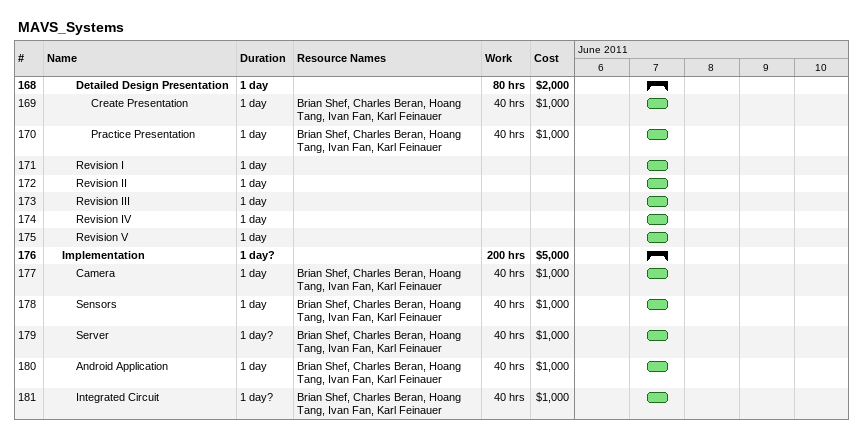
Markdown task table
MAVS_Systems

| ID | Level | Task | Duration | Start | Finish | Resources | Work (h) | Cost ($) |
|---|---|---|---|---|---|---|---|---|
| 168 | 3 | **Detailed Design Presentation** | 1d | 2011-06-07 | 2011-06-07 |  | 80 | 2000 |
| 169 | 4 | Create Presentation | 1d | 2011-06-07 | 2011-06-07 | Brian Shef, Charles Beran, Hoang Tang, Ivan Fan, Karl Feinauer | 40 | 1000 |
| 170 | 4 | Practice Presentation | 1d | 2011-06-07 | 2011-06-07 | Brian Shef, Charles Beran, Hoang Tang, Ivan Fan, Karl Feinauer | 40 | 1000 |
| 171 | 3 | Revision I | 1d | 2011-06-07 | 2011-06-07 |  |  |  |
| 172 | 3 | Revision II | 1d | 2011-06-07 | 2011-06-07 |  |  |  |
| 173 | 3 | Revision III | 1d | 2011-06-07 | 2011-06-07 |  |  |  |
| 174 | 3 | Revision IV | 1d | 2011-06-07 | 2011-06-07 |  |  |  |
| 175 | 3 | Revision V | 1d | 2011-06-07 | 2011-06-07 |  |  |  |
| 176 | 2 | **Implementation** | 1d? | 2011-06-07 | 2011-06-07 |  | 200 | 5000 |
| 177 | 3 | Camera | 1d | 2011-06-07 | 2011-06-07 | Brian Shef, Charles Beran, Hoang Tang, Ivan Fan, Karl Feinauer | 40 | 1000 |
| 178 | 3 | Sensors | 1d | 2011-06-07 | 2011-06-07 | Brian Shef, Charles Beran, Hoang Tang, Ivan Fan, Karl Feinauer | 40 | 1000 |
| 179 | 3 | Server | 1d? | 2011-06-07 | 2011-06-07 | Brian Shef, Charles Beran, Hoang Tang, Ivan Fan, Karl Feinauer | 40 | 1000 |
| 180 | 3 | Android Application | 1d | 2011-06-07 | 2011-06-07 | Brian Shef, Charles Beran, Hoang Tang, Ivan Fan, Karl Feinauer | 40 | 1000 |
| 181 | 3 | Integrated Circuit | 1d? | 2011-06-07 | 2011-06-07 | Brian Shef, Charles Beran, Hoang Tang, Ivan Fan, Karl Feinauer | 40 | 1000 |
